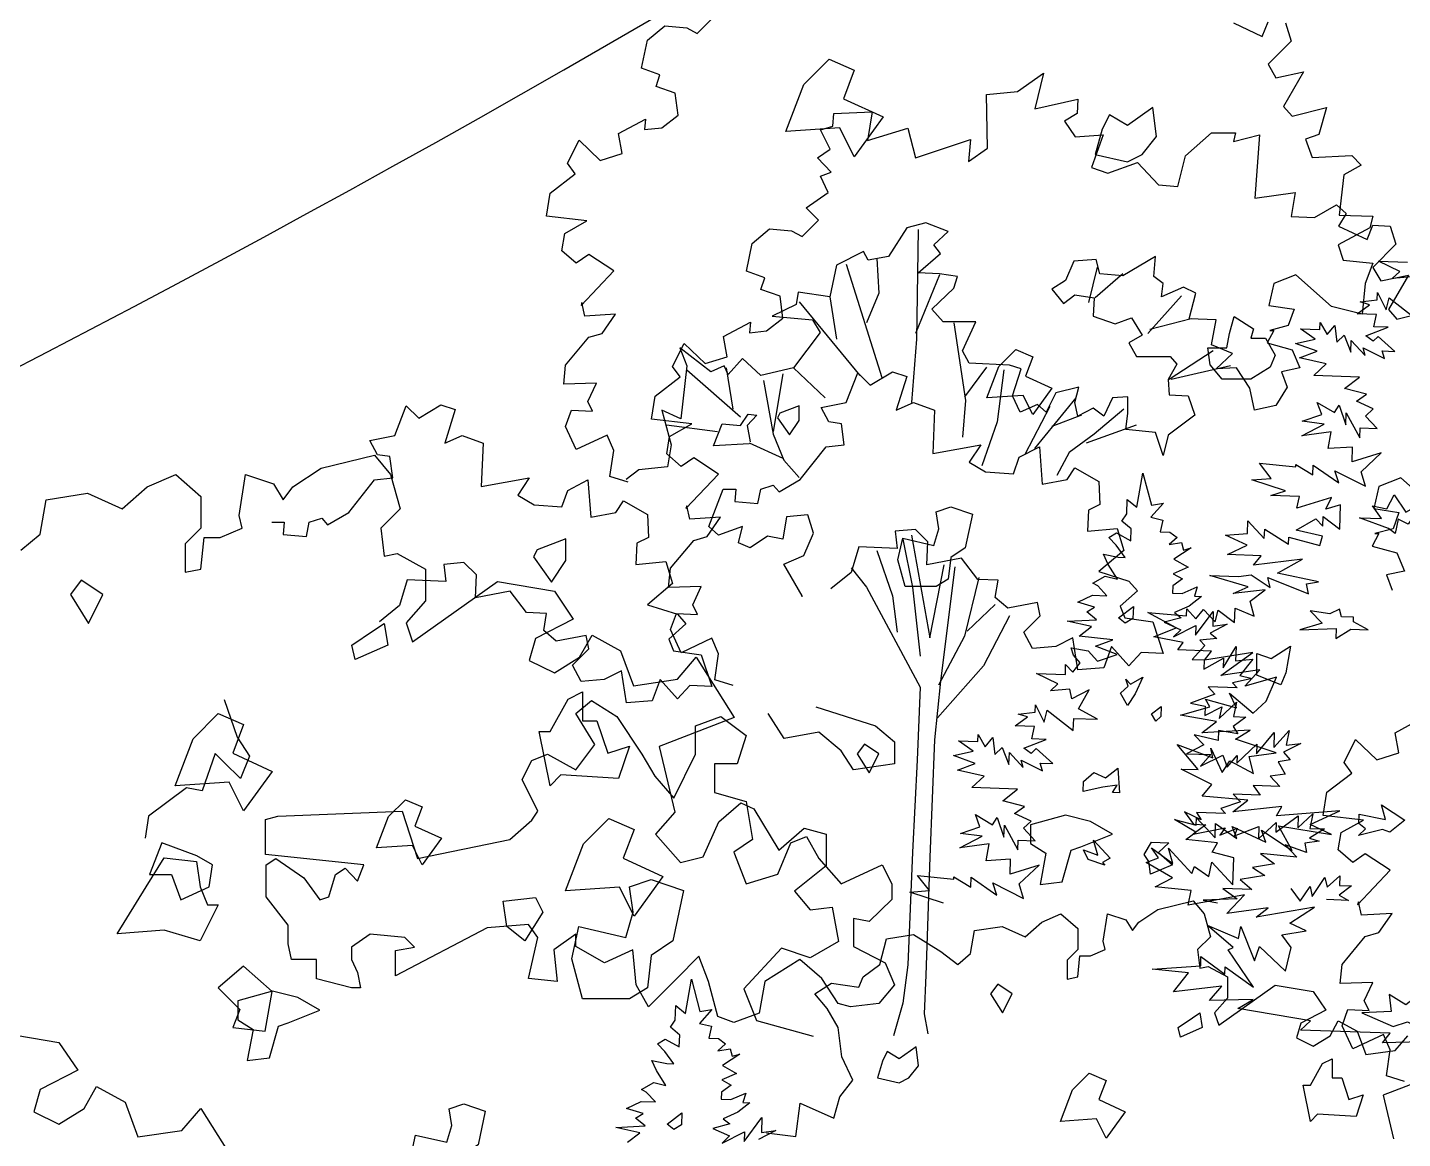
# Model space of a CAD drawing. Header units: inches. Extents: x -11 to 128, y 7 to 56.
# Drawn here: x 37.2 to 37.877, y 23.328 to 23.875 of the extents above; entities that cross this region are included whole.
import ezdxf

# ---------------------------------------------------------------- set-up
doc = ezdxf.new("R2010")
doc.units = ezdxf.units.IN
doc.header["$MEASUREMENT"] = 0
doc.layers.add('CAY', color=94, linetype='Continuous')
doc.layers.add('CAY-3', color=61, linetype='Continuous')
picture_1 = doc.add_image_def('image1.jpg', size_in_pixel=(1680, 1093))

# ---------------------------------------------------------------- blocks, each defined once
blk = doc.blocks.new('A$C76451831')
at = {"layer": 'CAY'}
for p, q in [((3764, 1772.8), (3822.4, 1787)), ((3822.4, 1787), (3840.1, 1765.7)), ((3732.8, 1752.2), (3764, 1772.8)), ((4659.2, 1730), (4666, 1767.4)), ((4666, 1767.4), (4675.2, 1732.1)), ((3545.3, 1728), (3573, 1752.2)), ((3573, 1752.2), (3604.2, 1765.7)), ((3604.2, 1765.7), (3631.9, 1741.6)), ((3673.8, 1720.9), (3680.9, 1765.7)), ((3680.9, 1765.7), (3711.5, 1755.7)), ((3711.5, 1755.7), (3722.2, 1738)), ((3722.2, 1738), (3732.8, 1752.2)), ((3840.1, 1765.7), (3850.7, 1728)), ((3455.6, 1700.3), (3462.1, 1738)), ((3462.1, 1738), (3507.5, 1745.1)), ((3507.5, 1745.1), (3545.3, 1728)), ((3631.9, 1741.6), (3631.9, 1706.7)), ((4648.1, 1722.6), (4648.6, 1738.5)), ((4648.6, 1738.5), (4659.2, 1730)), ((3677.3, 1706.7), (3673.8, 1720.9)), ((3850.7, 1728), (3829.5, 1706.7)), ((4642.8, 1714.7), (4648.1, 1722.6)), ((4688.4, 1734.4), (4674.7, 1719)), ((4675.2, 1732.1), (4688.4, 1734.4)), ((3631.9, 1706.7), (3614.8, 1689.6)), ((3653.2, 1696.7), (3677.3, 1706.7)), ((3829.5, 1706.7), (3833, 1676.1)), ((4653, 1706.2), (4642.8, 1714.7)), ((4652.5, 1693), (4653, 1706.2)), ((4674.7, 1719), (4687.7, 1715.8)), ((4687.7, 1715.8), (4685, 1702.8)), ((3434.4, 1682.6), (3455.6, 1700.3)), ((3631.9, 1661.9), (3635.5, 1696.7)), ((3635.5, 1696.7), (3653.2, 1696.7)), ((4628.6, 1696.6), (4636.9, 1701.7)), ((4636.5, 1688.1), (4628.6, 1696.6)), ((4636.9, 1701.7), (4652.5, 1693)), ((4685, 1702.8), (4695.4, 1702.4)), ((4703.4, 1696.7), (4694.9, 1688.8)), ((4694.9, 1688.8), (4708.2, 1691.1)), ((4695.4, 1702.4), (4703.4, 1696.7)), ((4708.2, 1691.1), (4710.6, 1682.8)), ((3614.8, 1689.6), (3614.8, 1658.4)), ((3833, 1676.1), (3847.2, 1679)), ((3847.2, 1679), (3878.4, 1661.9)), ((4627.6, 1667.1), (4622.5, 1678.2)), ((4622.5, 1678.2), (4638.7, 1674.9)), ((4646.4, 1674.6), (4636.5, 1688.1)), ((4718.8, 1685.3), (4699.8, 1672.8)), ((4710.6, 1682.8), (4718.8, 1685.3)), ((3614.8, 1658.4), (3631.9, 1661.9)), ((3878.4, 1661.9), (3878.4, 1627.1)), ((4637.9, 1650.9), (4627.6, 1667.1)), ((4638.7, 1674.9), (4646.4, 1674.6)), ((4715.4, 1664.1), (4699.3, 1656.9)), ((4699.8, 1672.8), (4715.4, 1664.1)), ((3864.3, 1582.3), (3957.4, 1648.4)), ((3957.4, 1648.4), (4019.9, 1637.7)), ((4611, 1646.4), (4624.4, 1654.1)), ((4616.3, 1643.5), (4611, 1646.4)), ((4624.4, 1654.1), (4637.9, 1650.9)), ((4709.5, 1651.1), (4698.8, 1643.4)), ((4699.3, 1656.9), (4709.5, 1651.1)), ((4019.9, 1637.7), (4040.5, 1607.1)), ((4594.4, 1625.7), (4610.5, 1633.3)), ((4610.5, 1633.3), (4626.4, 1632.7)), ((4626.4, 1632.7), (4616.3, 1643.5)), ((4698.8, 1643.4), (4698.5, 1635.7)), ((4698.5, 1635.7), (4708.9, 1635.3)), ((4708.9, 1635.3), (4725.5, 1642.4)), ((4730.1, 1631.8), (4716.6, 1621.4)), ((4725.5, 1642.4), (4722.4, 1632.1)), ((4722.4, 1632.1), (4730.1, 1631.8)), ((3878.4, 1627.1), (3857.2, 1602.9)), ((4612.8, 1620.1), (4594.4, 1625.7)), ((4604.5, 1614.9), (4612.8, 1620.1)), ((4716.6, 1621.4), (4700.5, 1614.3)), ((4723.6, 1589.4), (4743.1, 1615.5)), ((4743.1, 1615.5), (4742.6, 1599.2)), ((3857.2, 1602.9), (3864.3, 1582.3)), ((4040.5, 1607.1), (3999.3, 1585.8)), ((4582.8, 1604.8), (4615, 1606.4)), ((4609.3, 1598.9), (4582.8, 1604.8)), ((4615, 1606.4), (4604.5, 1614.9)), ((4708, 1608.6), (4689.3, 1603.8)), ((4689.3, 1603.8), (4707.5, 1595.4)), ((4699.6, 1587.6), (4724, 1599.9)), ((4700.5, 1614.3), (4708, 1608.6)), ((4724, 1599.9), (4723.6, 1589.4)), ((4758.5, 1601.4), (4739.6, 1591.6)), ((4742.6, 1599.2), (4758.5, 1601.4)), ((3999.3, 1585.8), (3992.2, 1561.6)), ((4047.6, 1565.2), (4061.2, 1589.4)), ((4061.2, 1589.4), (4092.4, 1572.3)), ((4595.8, 1588.5), (4609.3, 1598.9)), ((4632.8, 1584.5), (4595.8, 1588.5)), ((4707.5, 1595.4), (4699.6, 1587.6)), ((4747.1, 1585.9), (4728.4, 1583.8)), ((4739.6, 1591.6), (4747.1, 1585.9)), ((4092.4, 1572.3), (4106.6, 1533.9)), ((4587.2, 1575.6), (4605.7, 1572.3)), ((4589.7, 1567.4), (4587.2, 1575.6)), ((4605.7, 1572.3), (4616.2, 1561)), ((4614, 1577.4), (4632.8, 1584.5)), ((4637.7, 1568.4), (4614, 1577.4)), ((4733.7, 1578.2), (4720, 1562.8)), ((4728.4, 1583.8), (4733.7, 1578.2)), ((4754.1, 1553.5), (4768.1, 1577)), ((4768.1, 1577), (4767.5, 1561.2)), ((3992.2, 1561.6), (4019.9, 1548.1)), ((4019.9, 1548.1), (4047.6, 1565.2)), ((4154.9, 1541), (4175.6, 1565.2)), ((4175.6, 1565.2), (4217.4, 1499.1)), ((4580.8, 1546.4), (4581.1, 1557.2)), ((4581.1, 1557.2), (4589, 1548.8)), ((4589, 1548.8), (4597.1, 1559)), ((4597.1, 1559), (4589.7, 1567.4)), ((4616.2, 1561), (4637.7, 1568.4)), ((4720, 1562.8), (4733.1, 1562.4)), ((4732.8, 1552), (4754.5, 1564.3)), ((4733.1, 1562.4), (4732.8, 1552)), ((4754.5, 1564.3), (4754.1, 1553.5)), ((4767.5, 1561.2), (4786.6, 1563.2)), ((4786.6, 1563.2), (4772.4, 1545.1)), ((4106.6, 1533.9), (4154.9, 1541)), ((4572.7, 1536.2), (4549.1, 1547.5)), ((4549.1, 1547.5), (4580.8, 1546.4)), ((4785.9, 1541.9), (4764.4, 1537.2)), ((4772.4, 1545.1), (4785.9, 1541.9)), ((4564.3, 1528.4), (4572.7, 1536.2)), ((4585.6, 1530.3), (4564.3, 1528.4)), ((4588, 1519.4), (4585.6, 1530.3)), ((4606.9, 1529.6), (4588, 1519.4)), ((4595.3, 1508.7), (4606.9, 1529.6)), ((4745, 1524.8), (4718.3, 1514.8)), ((4769.2, 1531.6), (4737.5, 1532.7)), ((4737.5, 1532.7), (4745, 1524.8)), ((4764.4, 1537.2), (4769.2, 1531.6)), ((4547.6, 1504.9), (4547.9, 1513.1)), ((4547.9, 1513.1), (4557.6, 1494.1)), ((4718.3, 1514.8), (4734.1, 1511.6)), ((4734.1, 1511.6), (4733.7, 1501.1)), ((4733.7, 1501.1), (4752.6, 1510.9)), ((4749.5, 1497.9), (4768.7, 1515.8)), ((4752.6, 1510.9), (4749.5, 1497.9)), ((4768.7, 1515.8), (4765.4, 1500)), ((4217.4, 1499.1), (4134.9, 1467.3)), ((4525.8, 1489.8), (4539.3, 1499.8)), ((4528.9, 1502.9), (4547.6, 1504.9)), ((4539.3, 1499.8), (4528.9, 1502.9)), ((4557.6, 1494.1), (4560.8, 1507.2)), ((4560.8, 1507.2), (4589.5, 1484.9)), ((4589.5, 1484.9), (4589.9, 1498)), ((4589.9, 1498), (4616.2, 1497.1)), ((4616.2, 1497.1), (4595.3, 1508.7)), ((4779, 1499.6), (4765, 1489.2)), ((4765.4, 1500), (4779, 1499.6)), ((4484.8, 1472.7), (4485.1, 1480.4)), ((4485.1, 1480.4), (4492.8, 1466.9)), ((4547, 1489.1), (4525.8, 1489.8)), ((4543.8, 1475.6), (4547, 1489.1)), ((4722.1, 1480.2), (4732.6, 1469)), ((4748.6, 1473.9), (4722.1, 1480.2)), ((4749, 1484.7), (4748.6, 1473.9)), ((4770.2, 1481.3), (4749, 1484.7)), ((4765, 1489.2), (4770.2, 1481.3)), ((4790.7, 1459.3), (4810.1, 1482.6)), ((4809.5, 1466.3), (4826.5, 1484.8)), ((4810.1, 1482.6), (4809.5, 1466.3)), ((4826.5, 1484.8), (4823.2, 1468.6)), ((4134.9, 1467.3), (4152, 1395.3)), ((4463.6, 1473.4), (4484.8, 1472.7)), ((4479.5, 1462), (4463.6, 1473.4)), ((4492.8, 1466.9), (4501.3, 1477.1)), ((4501.3, 1477.1), (4503.4, 1458.4)), ((4503.4, 1458.4), (4511.4, 1466.3)), ((4511.4, 1466.3), (4518.8, 1447.4)), ((4535.3, 1465.5), (4559.7, 1475)), ((4543.3, 1459.7), (4535.3, 1465.5)), ((4548.9, 1465), (4543.3, 1459.7)), ((4559.7, 1475), (4543.8, 1475.6)), ((4566.9, 1448.5), (4548.9, 1465)), ((4732.6, 1469), (4713.7, 1459.2)), ((4769, 1449.1), (4791.1, 1469.7)), ((4791.1, 1469.7), (4790.7, 1459.3)), ((4839.1, 1470.7), (4820.2, 1461)), ((4823.2, 1468.6), (4839.1, 1470.7)), ((4458, 1457.3), (4479.5, 1462)), ((4481.7, 1448.7), (4458, 1457.3)), ((4518.8, 1447.4), (4519.3, 1460.6)), ((4519.3, 1460.6), (4534.6, 1444.2)), ((4534.6, 1444.2), (4532.2, 1452.4)), ((4532.2, 1452.4), (4555.8, 1440.7)), ((4555.8, 1440.7), (4553.3, 1449)), ((4553.3, 1449), (4566.9, 1448.5)), ((4713.7, 1459.2), (4740.4, 1458.3)), ((4740.4, 1458.3), (4729, 1445.5)), ((4729, 1445.5), (4753.5, 1457.8)), ((4753.5, 1457.8), (4758.5, 1444.5)), ((4758.5, 1444.5), (4769.3, 1457.3)), ((4769.3, 1457.3), (4769, 1449.1)), ((4827.6, 1452.5), (4814.4, 1450.3)), ((4814.4, 1450.3), (4822.1, 1436.9)), ((4820.2, 1461), (4827.6, 1452.5)), ((4462.4, 1441.3), (4481.7, 1448.7)), ((4491.7, 1434.8), (4462.4, 1441.3)), ((4478.1, 1422.1), (4491.7, 1434.8)), ((4822.1, 1436.9), (4805.7, 1434.7)), ((4805.7, 1434.7), (4816.2, 1423.5)), ((4528.3, 1420.4), (4478.1, 1422.1)), ((4512, 1407.8), (4528.3, 1420.4)), ((4786.8, 1424.5), (4794.5, 1413.8)), ((4816.2, 1423.5), (4786.8, 1424.5)), ((4200.3, 1384.7), (4224.5, 1405.3)), ((4224.5, 1405.3), (4238.7, 1398.8)), ((4535.8, 1401.5), (4512, 1407.8)), ((4773, 1406.4), (4751.5, 1399.4)), ((4794.5, 1413.8), (4765.1, 1414.8)), ((4765.1, 1414.8), (4773, 1406.4)), ((4152, 1395.3), (4130.8, 1371.1)), ((4238.7, 1398.8), (4266.4, 1353.4)), ((4487, 1379.2), (4482, 1392.5)), ((4482, 1392.5), (4500.7, 1381.4)), ((4500.7, 1381.4), (4505.9, 1389.4)), ((4505.9, 1389.4), (4513.4, 1367.9)), ((4525.1, 1393.7), (4535.8, 1401.5)), ((4543.4, 1385.4), (4525.1, 1393.7)), ((4711.4, 1395.4), (4721.4, 1381.9)), ((4729.7, 1386.6), (4711.4, 1395.4)), ((4724.6, 1394.9), (4729.7, 1386.6)), ((4756.7, 1393.8), (4724.6, 1394.9)), ((4751.5, 1399.4), (4756.7, 1393.8)), ((4811.7, 1373.3), (4836.3, 1391)), ((4835.9, 1377.9), (4852.3, 1393.2)), ((4836.3, 1391), (4835.9, 1377.9)), ((4852.3, 1393.2), (4849, 1377.4)), ((4183.2, 1346.3), (4200.3, 1384.7)), ((4266.4, 1353.4), (4294.1, 1377.6)), ((4294.1, 1377.6), (4318.3, 1371.1)), ((4465.5, 1371.8), (4487, 1379.2)), ((4513.4, 1367.9), (4513.8, 1381)), ((4513.8, 1381), (4528.7, 1353.7)), ((4535, 1377.5), (4543.4, 1385.4)), ((4547.7, 1363.9), (4535, 1377.5)), ((4735, 1381.4), (4721, 1371)), ((4721, 1371), (4756.1, 1378)), ((4721.4, 1381.9), (4735, 1381.4)), ((4756.1, 1378), (4750.4, 1370)), ((4750.4, 1370), (4769.3, 1377.5)), ((4766.3, 1369.4), (4793.3, 1379.4)), ((4769.3, 1377.5), (4766.3, 1369.4)), ((4792.9, 1365.8), (4812.1, 1383.7)), ((4793.3, 1379.4), (4792.9, 1365.8)), ((4812.1, 1383.7), (4811.7, 1373.3)), ((4865.3, 1376.9), (4848.6, 1366.6)), ((4849, 1377.4), (4865.3, 1376.9)), ((4130.8, 1371.1), (4158.5, 1339.9)), ((4318.3, 1371.1), (4318.3, 1336.3)), ((4464.9, 1355.9), (4489.4, 1368.7)), ((4497.2, 1360.3), (4464.9, 1355.9)), ((4489.4, 1368.7), (4465.5, 1371.8)), ((4493.9, 1341.8), (4497.2, 1360.3)), ((4528.7, 1353.7), (4529.1, 1364.6)), ((4529.1, 1364.6), (4547.7, 1363.9)), ((4822.1, 1359.3), (4834.8, 1345.7)), ((4845.4, 1350.8), (4822.1, 1359.3)), ((4859.4, 1363.5), (4843.5, 1361.3)), ((4843.5, 1361.3), (4845.4, 1350.8)), ((4848.6, 1366.6), (4859.4, 1363.5)), ((4158.5, 1339.9), (4183.2, 1346.3)), ((4520.7, 1343.6), (4493.9, 1341.8)), ((4520.1, 1327.3), (4520.7, 1343.6)), ((4834.8, 1345.7), (4795, 1349.9)), ((4795, 1349.9), (4810.5, 1338.4)), ((4318.3, 1336.3), (4283.5, 1308.6)), ((4552.2, 1337), (4520.1, 1327.3)), ((4530.1, 1316.5), (4552.2, 1337)), ((4810.5, 1338.4), (4786.3, 1334.3)), ((4786.3, 1334.3), (4799.6, 1325.7)), ((4431.5, 1309.1), (4418.5, 1325.8)), ((4418.5, 1325.8), (4458.3, 1321.7)), ((4458.3, 1321.7), (4458.4, 1324.4)), ((4458.4, 1324.4), (4477, 1312.9)), ((4477, 1312.9), (4477.4, 1323.8)), ((4477.4, 1323.8), (4505.7, 1304.2)), ((4501.2, 1317.5), (4535, 1300.5)), ((4505.7, 1304.2), (4501.2, 1317.5)), ((4535, 1300.5), (4530.1, 1316.5)), ((4799.6, 1325.7), (4772.7, 1321.2)), ((4772.7, 1321.2), (4785.5, 1310.3)), ((4838.5, 1297.6), (4849.5, 1313.5)), ((4849.5, 1313.5), (4851.8, 1302.5)), ((4851.8, 1302.5), (4865.7, 1323.4)), ((4865.7, 1323.4), (4868.1, 1312.9)), ((4868.1, 1312.9), (4882.1, 1325.5)), ((4894.8, 1314.2), (4881.4, 1304.2)), ((4882.1, 1325.5), (4881.7, 1314.6)), ((4881.7, 1314.6), (4894.8, 1314.2)), ((4283.5, 1308.6), (4300.6, 1287.9)), ((4410.2, 1307.5), (4431.5, 1309.1)), ((4446.9, 1295.4), (4410.2, 1307.5)), ((4769.3, 1300), (4732.1, 1298.6)), ((4732.1, 1298.6), (4747.8, 1295.7)), ((4753.8, 1311.4), (4769.3, 1300)), ((4785.5, 1310.3), (4753.8, 1311.4)), ((4828.1, 1311.5), (4838.5, 1297.6)), ((4891.6, 1298.4), (4867.6, 1299.3)), ((4881.4, 1304.2), (4891.6, 1298.4)), ((4300.6, 1287.9), (4324.7, 1290.9)), ((4324.7, 1290.9), (4331.8, 1253.1)), ((4554.9, 1274.6), (4575.8, 1283.7)), ((4575.8, 1283.7), (4594.3, 1267.5)), ((4622.2, 1253.8), (4626.9, 1283.7)), ((4626.9, 1283.7), (4647.3, 1277)), ((4661.5, 1274.6), (4682.3, 1288.4)), ((4682.3, 1288.4), (4721.2, 1297.8)), ((4721.2, 1297.8), (4733, 1283.7)), ((4733, 1283.7), (4740.1, 1258.5)), ((4481, 1265.2), (4511.3, 1269.9)), ((4511.3, 1269.9), (4536.5, 1258.5)), ((4536.5, 1258.5), (4554.9, 1274.6)), ((4647.3, 1277), (4654.4, 1265.2)), ((4654.4, 1265.2), (4661.5, 1274.6)), ((4331.8, 1253.1), (4300.6, 1235.4)), ((4377.3, 1228.2), (4384.3, 1256.1)), ((4384.3, 1256.1), (4414.2, 1260.8)), ((4414.2, 1260.8), (4444.1, 1242.4)), ((4476.7, 1240), (4481, 1265.2)), ((4594.3, 1267.5), (4594.3, 1244.3)), ((4624.5, 1244.3), (4622.2, 1253.8)), ((4740.1, 1258.5), (4725.9, 1244.3)), ((4269.3, 1246.1), (4228, 1201.2)), ((4300.6, 1235.4), (4269.3, 1246.1)), ((4444.1, 1242.4), (4462.6, 1228.2)), ((4462.6, 1228.2), (4476.7, 1240)), ((4594.3, 1244.3), (4582.9, 1232.9)), ((4594.3, 1214.4), (4596.6, 1237.6)), ((4596.6, 1237.6), (4608.4, 1237.6)), ((4608.4, 1237.6), (4624.5, 1244.3)), ((4725.9, 1244.3), (4728.3, 1223.9)), ((4358.8, 1214.4), (4377.3, 1228.2)), ((4582.9, 1232.9), (4582.9, 1212.1)), ((4728.3, 1223.9), (4737.7, 1225.8)), ((4737.7, 1225.8), (4758.6, 1214.4)), ((4354.1, 1203), (4358.8, 1214.4)), ((4582.9, 1212.1), (4594.3, 1214.4)), ((4758.6, 1214.4), (4758.6, 1191.2)), ((4228, 1201.2), (4241.6, 1166.4)), ((4305.7, 1196), (4324.2, 1207.4)), ((4319.5, 1179.8), (4305.7, 1196)), ((4324.2, 1207.4), (4354.1, 1203)), ((4749.1, 1161.4), (4811.2, 1205.4)), ((4811.2, 1205.4), (4852.9, 1198.3)), ((4852.9, 1198.3), (4866.7, 1177.9)), ((4331.3, 1159), (4319.5, 1179.8)), ((4758.6, 1191.2), (4744.4, 1175.1)), ((4866.7, 1177.9), (4839.1, 1163.7)), ((4241.6, 1166.4), (4304.1, 1149.3)), ((4744.4, 1175.1), (4749.1, 1161.4)), ((4839.1, 1163.7), (4834.4, 1147.6)), ((4871.4, 1149.9), (4880.4, 1166.1)), ((4880.4, 1166.1), (4901.2, 1154.7)), ((4335.6, 1126.7), (4331.3, 1159)), ((4834.4, 1147.6), (4852.9, 1138.5)), ((4852.9, 1138.5), (4871.4, 1149.9)), ((4901.2, 1154.7), (4910.7, 1129.1)), ((4942.9, 1133.8), (4956.7, 1149.9)), ((4910.7, 1129.1), (4942.9, 1133.8)), ((4347.4, 1101.2), (4335.6, 1126.7)), ((4984.6, 1105.9), (4929.6, 1084.7)), ((4333.2, 1082.7), (4347.4, 1101.2)), ((4284.9, 1039.1), (4289.6, 1076)), ((4289.6, 1076), (4326.6, 1059.5)), ((4326.6, 1059.5), (4333.2, 1082.7)), ((4929.6, 1084.7), (4941, 1036.7)), ((4252.7, 1043.4), (4284.9, 1039.1))]:
    blk.add_line(p, q, dxfattribs=at)
for points in [[(4216, 1534.3), (4196, 1540.6), (4200.2, 1569.1), (4192.8, 1586), (4159, 1570.1), (4147.4, 1595.5), (4153.8, 1613.4), (4177, 1612.3), (4171.7, 1622.9), (4181.2, 1642.9), (4145.3, 1641.9), (4147.4, 1663), (4172.8, 1693.5), (4187.5, 1697.8), (4202.3, 1718.9), (4168.5, 1716.7), (4165.4, 1731.5), (4164.3, 1728.3), (4200.2, 1766.3), (4172.8, 1784.2), (4159, 1774.7), (4143.2, 1788.5), (4146.4, 1807.4), (4170.6, 1821.2), (4126.4, 1826.4), (4130.6, 1851.7), (4158, 1872.8), (4149.6, 1884.4), (4162.2, 1909.7), (4185.4, 1887.6), (4209.7, 1895), (4205.5, 1917.1), (4235, 1933), (4233.9, 1921.4), (4252.9, 1923.5), (4270.8, 1937.2), (4267.7, 1961.4), (4246.6, 1968.8), (4250.8, 1981.5), (4230.8, 1988.9), (4237.1, 2019.4), (4256.1, 2035.3), (4280.3, 2033.1), (4291.9, 2026.8), (4309.9, 2044.7), (4296.2, 2058.5), (4320.4, 2075.3), (4312, 2093.3), (4323.6, 2097.5), (4308.8, 2113.3), (4322.5, 2122.8), (4312, 2143.9), (4325.7, 2148.1), (4326.7, 2161.8), (4368.9, 2163.9), (4363.7, 2132.3), (4408, 2146), (4416.4, 2113.3), (4476.5, 2133.3), (4474.4, 2109.1), (4495.5, 2123.9), (4494.4, 2182.9), (4528.2, 2186.1), (4556.7, 2206.1), (4547.2, 2167.1), (4594.6, 2177.6), (4593.6, 2161.8), (4579.9, 2153.4), (4591.5, 2136.5), (4622.1, 2138.6), (4609.4, 2102.8), (4627.3, 2096.4), (4660, 2108), (4683.2, 2083.8), (4704.3, 2081.7), (4712.8, 2115.4), (4741.2, 2140.7), (4767.6, 2140.7), (4765.5, 2131.2), (4794, 2138.6), (4788.7, 2069), (4833, 2075.3), (4828.8, 2049), (4854.1, 2047.9), (4878.3, 2061.6), (4888.9, 2052.1), (4880.5, 2038.4), (4912.1, 2023.7), (4918.4, 2039.5), (4937.4, 2038.4), (4943.7, 2018.4), (4918.4, 1993.1), (4926.9, 1978.3), (4957.4, 1984.6), (4935.3, 1946.7), (4944.8, 1936.1), (4982.8, 1945.6)], [(4988, 1727.3), (4949, 1762.1), (4924.8, 1752.6), (4919.5, 1728.3), (4946.9, 1724.1), (4940.6, 1706.2), (4920.5, 1700.9), (4924.8, 1700.9), (4917.4, 1687.2), (4944.8, 1679.8), (4953.2, 1659.8), (4933.2, 1655.6), (4939.5, 1638.7)], [(4953.2, 1099.5), (4933.2, 1105.8), (4937.4, 1134.3), (4930, 1151.2), (4896.3, 1135.4), (4884.7, 1160.7), (4891, 1178.6), (4914.2, 1177.5), (4908.9, 1188.1), (4918.4, 1208.1), (4882.5, 1207.1), (4884.7, 1228.2), (4910, 1258.8), (4924.7, 1263), (4939.5, 1284.1), (4905.7, 1282), (4902.6, 1296.7), (4901.5, 1293.6), (4937.4, 1331.5), (4910, 1349.5), (4896.3, 1340), (4880.4, 1353.7), (4883.6, 1372.7), (4907.9, 1386.4), (4863.6, 1391.6), (4867.8, 1417), (4895.2, 1438.1), (4886.8, 1449.7), (4899.4, 1475), (4922.6, 1452.8), (4946.9, 1460.2), (4942.7, 1482.3), (4972.2, 1498.2)], [(4680, 1494.9), (4675.3, 1503.2), (4686, 1511), (4685.6, 1500.1), (4680, 1494.9)], [(530, 749.3), (509.9, 755.6), (514.2, 784.1), (506.8, 800.9), (473, 785.1), (461.4, 810.4), (467.7, 828.4), (490.9, 827.3), (485.7, 837.9), (495.2, 857.9), (459.3, 856.8), (461.4, 877.9), (486.7, 908.5), (501.5, 912.7), (516.3, 933.8), (482.5, 931.7), (479.3, 946.5), (478.3, 943.3), (514.2, 981.3), (486.7, 999.2), (473, 989.7), (457.2, 1003.4), (460.4, 1022.4), (484.6, 1036.1), (440.3, 1041.4), (444.5, 1066.7), (472, 1087.8), (463.5, 1099.4), (476.2, 1124.7), (499.4, 1102.6), (523.6, 1110), (519.4, 1132.1), (549, 1147.9), (547.9, 1136.3), (566.9, 1138.4), (584.8, 1152.1), (581.7, 1176.4), (560.6, 1183.8), (564.8, 1196.4), (544.7, 1203.8), (551.1, 1234.4), (570.1, 1250.2), (594.3, 1248.1), (605.9, 1241.8), (623.8, 1259.7)], [(1194.4, 1253.4), (1226.1, 1238.6), (1232.4, 1254.5)], [(1251.4, 1253.4), (1257.7, 1233.4), (1232.4, 1208), (1240.8, 1193.3), (1271.4, 1199.6), (1249.3, 1161.6), (1258.8, 1151.1), (1296.7, 1160.6), (1288.3, 1131.1), (1273.5, 1125.8), (1280.9, 1105.7), (1324.2, 1107.9), (1334.7, 1097.3), (1315.7, 1086.8), (1310.4, 1042.5), (1347.4, 1041.4), (1344.2, 1028.7), (1309.4, 1009.8), (1314.7, 992.9), (1347.4, 989.7), (1338.9, 967.6), (1335.8, 933.8), (1302, 942.3), (1263, 977.1), (1238.7, 967.6), (1233.4, 943.3), (1260.9, 939.1), (1254.5, 921.2), (1234.5, 915.9), (1238.7, 915.9), (1231.3, 902.2), (1258.8, 894.8), (1267.2, 874.8), (1247.2, 870.5), (1253.5, 853.7)], [(1446.1, 136.4), (1358.1, 134.1), (1366.6, 144.6), (1267.9, 148.1), (1279.1, 158.1), (1199.4, 171.8), (1216.1, 181.6), (1168, 180.6), (1181.7, 196.4), (1128.5, 190.1), (1145, 210.9), (1105.3, 215), (1158.5, 218.6), (1158.8, 229), (1184.9, 209.5), (1185.2, 217.6), (1216.5, 195.2), (1188.5, 236.1), (1194, 238.6), (1165.5, 263.2), (1199.8, 248.8), (1202.6, 261.9), (1217.6, 224.2), (1223.1, 239.9), (1251.6, 212.6), (1257.9, 238.7), (1247.6, 252.6), (1274.4, 257.1), (1256.2, 265.5), (1283.5, 283.1), (1219.2, 272.2), (1232.7, 282.1), (1187.2, 276), (1206.5, 296.7), (1144.9, 285.2), (1148.2, 301.4), (1108.5, 305.5), (1127.4, 315.3), (1098.5, 332.2), (1112.3, 337.1), (1104.5, 348.3), (1127.9, 331.1), (1123.1, 347.6), (1148.9, 320), (1151.8, 327.6), (1167.3, 316.6), (1170.6, 332.4), (1193.7, 307.5), (1194.8, 337), (1171, 343.2), (1176.8, 353.5), (1142, 357.4), (1153.2, 365.2), (1129.6, 379.1), (1153.4, 372.9), (1153.7, 381), (1174.2, 359), (1174.8, 374.8), (1198.2, 358.2), (1193.2, 371.5), (1229.8, 354.3), (1225.3, 367.6), (1258.9, 345.2), (1244, 372.4), (1302.2, 362.7), (1278.5, 373.9), (1311.2, 388.7), (1241.7, 383.4), (1247.5, 393.6), (1193.8, 387.8), (1210.1, 400.4), (1160, 404.8), (1170.8, 417.6), (1137, 434.6), (1155.6, 434), (1132.5, 461.5), (1171.9, 447), (1169.5, 457.5), (1182.2, 430.8), (1190.3, 443.7), (1216.6, 429.6), (1211.8, 448.3), (1241.4, 452.3), (1196.6, 467.5), (1212.8, 477.3), (1159.7, 474.2), (1176, 486.8), (1136.3, 493.6), (1168.4, 502.9), (1163.7, 511.2), (1197.8, 501.9), (1190.2, 518), (1216.2, 495.8), (1230.2, 508.9), (1241.6, 535.3), (1206.8, 525.6), (1223.3, 543.6), (1180.5, 537.4), (1215.8, 562.4), (1162.5, 553.9), (1170.5, 564), (1133.4, 565.3), (1139.1, 573.3), (1107.2, 579.8), (1131.5, 589.4), (1100.4, 606.4), (1142.9, 602.6), (1143.1, 610.3), (1153.2, 599.5), (1161.7, 609.7), (1174.4, 596.1), (1177.5, 609.1), (1195.6, 595.3), (1196.2, 611.2), (1217.2, 602.3), (1212.8, 618.8), (1229.1, 631.3), (1194, 627.1), (1210.6, 634.7), (1168.4, 647.1), (1200.1, 646), (1213.8, 647.7), (1234.6, 633.9), (1232.3, 644.8), (1276.9, 627), (1274.6, 637.9), (1287.8, 640.2), (1242.8, 649.4), (1270.1, 664.8), (1216.4, 658.5), (1224.9, 668.7), (1187.8, 670), (1209.5, 680.1), (1185.8, 691.3), (1209.9, 693.2), (1210.4, 706.8), (1228.3, 687.6), (1228.7, 698), (1254.8, 681.2), (1255.1, 688.9), (1289.2, 680), (1292.3, 690.3), (1263.1, 696.8), (1284.8, 709.2), (1292.7, 701.2), (1293, 711.6), (1311.1, 697.8), (1312.1, 724.6), (1296, 719.7), (1301.9, 732.6), (1263.9, 720.8), (1267.1, 733.8), (1235.4, 734.9), (1251.4, 739.8), (1214.7, 752), (1236, 753.5), (1223, 770.3), (1262.8, 766.2), (1262.9, 768.9), (1281.5, 757.4), (1281.9, 768.2), (1310.2, 748.6), (1305.7, 761.9), (1339.5, 744.9), (1334.6, 760.9), (1356.7, 781.5), (1324.6, 771.7), (1325.2, 788), (1298.4, 786.2), (1301.7, 804.7), (1269.4, 800.4), (1293.9, 813.1), (1270, 816.2), (1291.5, 823.6), (1286.5, 837), (1305.2, 825.9), (1310.4, 833.9), (1317.9, 812.3), (1318.3, 825.4), (1333.2, 798.2), (1333.6, 809), (1352.2, 808.4), (1339.5, 822), (1347.9, 829.8), (1329.6, 838.2), (1340.3, 846), (1316.5, 852.2), (1332.8, 864.8), (1282.6, 866.6), (1296.2, 879.2), (1266.9, 885.7), (1286.2, 893.2), (1262.5, 901.7), (1284, 906.4), (1268.1, 917.8), (1289.3, 917.1), (1289.6, 924.8), (1297.3, 911.4), (1305.8, 921.5), (1307.9, 902.9), (1315.9, 910.7), (1323.4, 891.9), (1323.8, 905), (1339.1, 888.6), (1336.7, 896.9), (1360.3, 885.2), (1357.8, 893.4), (1371.4, 892.9), (1353.4, 909.4), (1347.8, 904.2), (1339.8, 909.9), (1364.2, 919.5), (1348.4, 920), (1351.5, 933.5), (1330.3, 934.3), (1343.8, 944.2), (1333.4, 947.3), (1352.1, 949.4), (1352.4, 957.5), (1362.1, 938.6), (1365.3, 951.6), (1394, 929.3)], [(1390.1, 974.8), (1368.8, 972.8), (1377.2, 980.7), (1353.6, 991.9), (1385.3, 990.8)], [(4100.3, 1032.9), (4113.8, 1043.3), (4087.3, 1049.2), (4119.5, 1050.8), (4109, 1059.4), (4117.3, 1064.5), (4098.9, 1070.1), (4115, 1077.7), (4130.9, 1077.2), (4120.8, 1088), (4115.5, 1090.9), (4128.9, 1098.6), (4142.4, 1095.4), (4132.1, 1111.6), (4127, 1122.6), (4143.2, 1119.4), (4150.9, 1119.1), (4141, 1132.6), (4133.1, 1141), (4141.4, 1146.2), (4157, 1137.5), (4157.5, 1150.6), (4147.3, 1159.1), (4152.6, 1167.1), (4153.1, 1182.9), (4163.7, 1174.4), (4170.5, 1211.8), (4179.7, 1176.6), (4192.9, 1178.8), (4179.2, 1163.4), (4192.2, 1160.3), (4189.5, 1147.2), (4199.9, 1146.8), (4207.9, 1141.1), (4199.4, 1133.3), (4212.7, 1135.5), (4215.1, 1127.3), (4223.3, 1129.7), (4204.3, 1117.2), (4219.9, 1108.5), (4203.8, 1101.4), (4214, 1095.6), (4203.3, 1087.8), (4203, 1080.1), (4213.4, 1079.7), (4230, 1086.9), (4226.9, 1076.5), (4234.6, 1076.3), (4221.1, 1065.9), (4205, 1058.7), (4212.5, 1053), (4193.8, 1048.2), (4212, 1039.9), (4204.1, 1032), (4228.5, 1044.3), (4228.1, 1033.9), (4247.6, 1060), (4247.1, 1043.7), (4263, 1045.8), (4244.1, 1036.1)], [(1253.5, 853.7), (1240.8, 833.6), (1217.6, 828.4), (1212.4, 852.6), (1197.6, 874.8), (1175.4, 873.7), (1193.4, 890.6), (1170.2, 900.1), (1175.4, 927.5), (1145.9, 928.6), (1153.3, 957), (1139.6, 963.4), (1115.3, 952.8), (1117.4, 967.6), (1106.9, 975), (1109, 997.1), (1073.1, 976), (1047.8, 978.1), (1043.6, 993.9), (1019.3, 991.8), (1009.9, 970.7), (995.1, 961.2), (1007.7, 945.4), (1020.4, 954.9), (1041.5, 951.8), (1040.4, 931.7), (1064.7, 923.3), (1082.6, 929.6), (1094.2, 910.6), (1079.5, 902.2), (1087.9, 887.4), (1124.8, 887.4), (1132.2, 879), (1122.7, 862.1), (1123.8, 845.2), (1144.9, 844.2), (1152.2, 823.1), (1122.7, 800.9), (1117.4, 778.8), (1109, 804.1), (1076.3, 807.3), (1078.4, 825.2), (1078.4, 843.1), (1061.5, 842.1), (1052, 822), (1040.4, 830.5), (1023.6, 822), (1020.4, 836.8), (1024.6, 853.7), (999.3, 847.3), (988.8, 826.2), (979.3, 834.7), (960.3, 826.2), (951.8, 844.2), (961.3, 873.7), (948.7, 877.9), (904.4, 880), (897, 893.7), (911.8, 925.4), (875.9, 925.4), (863.3, 939.1), (887.5, 962.3), (891.7, 975), (871.7, 978.1), (848.5, 979.2), (872.7, 1000.3), (865.4, 1009.8), (881.2, 1024.5), (856.9, 1034), (835.8, 1028.7), (815.8, 997.1), (793.6, 992.9), (788.4, 1002.4), (758.8, 987.6), (751.5, 952.8), (716.7, 958.1), (714.5, 944.4), (688.2, 931.7), (732.5, 927.5), (740.9, 913.8), (711.4, 874.8), (675.5, 866.3), (655.5, 885.3), (639.7, 867.4), (635.4, 876.9), (620.7, 870.5), (586.9, 896.9), (594.3, 876.9), (588, 818.9), (566.9, 828.4), (577.4, 790.4), (573.2, 766.1), (541.6, 763), (527.9, 752.4)], [(848.5, 1026.6), (846.4, 906.4), (841.1, 836.8)], [(769.4, 988.7), (808.4, 864.2)], [(803.1, 995), (805.2, 957), (791.5, 924.3)], [(1044.7, 985.5), (1035.2, 946.5)], [(871.7, 977.1), (845.3, 912.7)], [(1073.1, 978.1), (1042.6, 951.8)], [(751.5, 952.8), (758.8, 906.4)], [(1137.5, 953.9), (1100.6, 912.7)], [(717.7, 947.5), (784.2, 866.3)], [(887.5, 924.3), (900.2, 838.9), (897, 798.8)], [(1148, 928.6), (1102.7, 917)], [(1172.3, 893.7), (1123.8, 862.1)], [(923.4, 875.8), (899.1, 843.1)], [(1191.3, 876.9), (1125.9, 862.1)], [(594.3, 872.7), (653.4, 821)], [(634.4, 741.9), (648.1, 741.9), (647, 728.2), (672.4, 726.1), (675.5, 741.9), (689.2, 746.1), (695.6, 738.7), (718.8, 752.4), (747.2, 788.3), (767.3, 790.4), (764.1, 813.6), (750.4, 815.7), (742, 831.5), (769.4, 836.8), (782, 869.5), (795.8, 855.8), (820, 870.5), (835.8, 865.3), (824.2, 828.4), (843.2, 836.8), (866.4, 828.4), (864.3, 780.9), (917, 790.4), (904.4, 771.4), (922.3, 760.9), (952.9, 758.7), (959.2, 776.7), (981.4, 788.3), (984.5, 747.1), (1012, 752.4), (1020.4, 765.1), (1046.8, 750.3), (1047.8, 725), (1035.2, 718.7), (1034.1, 695.5), (1066.8, 698.6), (1074.2, 674.4), (1046.8, 651.2), (1079.5, 640.6), (1089, 630.1), (1070, 613.2), (1075.2, 600.5), (1105.8, 596.3), (1117.4, 561.5), (1093.2, 562.6), (1079.5, 547.8), (1060.5, 568.9), (1052, 545.7), (1023.6, 543.6), (1018.3, 578.4), (999.3, 568.9), (974, 566.8), (964.5, 584.7), (982.4, 602.7), (979.3, 617.4), (946.6, 611.1), (932.9, 622.7), (936, 641.7), (913.9, 642.7), (895.9, 665.9), (858, 658.6), (859, 683.9), (845.3, 697.6), (823.2, 695.5), (825.3, 676.5), (783.1, 678.6), (774.7, 650.1), (752.5, 632.2)], [(637.6, 874.8), (644.9, 829.4)], [(678.7, 861.1), (689.2, 802), (700.8, 773.5), (717.7, 754.5)], [(699.8, 868.4), (689.2, 805.2)], [(711.4, 874.8), (746.2, 842.1)], [(942.4, 872.7), (935, 815.7), (918.1, 767.2)], [(993, 832.6), (965.6, 779.8)], [(1021.5, 842.1), (976.1, 786.2)], [(662.9, 791.4), (623.8, 789.3), (633.3, 813.6), (653.4, 811.5), (661.8, 824.1), (671.3, 823.1), (660.8, 811.5), (663.9, 793.6)], [(1027.8, 823.1), (995.1, 810.4)], [(1074.2, 829.4), (1041.5, 802), (1014.1, 782), (1000.4, 756.6)], [(572.2, 812.5), (628.1, 805.2)], [(1033.1, 792.5), (1087.9, 812.5)], [(662.9, 792.5), (699.8, 775.6)], [(720.9, 623.7), (720.9, 624.8), (700.8, 659.6), (723, 669.1), (733.5, 693.4), (727.2, 713.4), (704, 711.3), (699.8, 687), (682.9, 690.2), (663.9, 677.5), (651.3, 682.8), (655.5, 700.7), (629.1, 691.2), (618.6, 700.7), (634.4, 741.9)], [(831.6, 687), (842.2, 634.3), (850.6, 558.4)], [(841.1, 691.2), (861.1, 578.4), (877, 658.6)], [(803.1, 674.4), (820, 624.8), (825.3, 584.7)], [(774.7, 655.4), (791.5, 634.3), (850.6, 524.6), (847.4, 444.5), (842.2, 343.2), (836.9, 219.8), (831.6, 177.6), (821.1, 141.8)], [(888.6, 656.4), (872.7, 530.9), (866.4, 466.6), (861.1, 337.9), (856.9, 208.2), (854.8, 166), (859, 143.9)], [(914.9, 644.8), (899.1, 580.5), (870.6, 526.7)], [(932.9, 615.3), (902.3, 585.8)], [(948.7, 602.7), (920.2, 547.8), (869.6, 490.9)]]:
    blk.add_lwpolyline(points, dxfattribs=at)
for points in [[(4784.5, 1915.2), (4800.4, 1915.2), (4810.9, 1896.7), (4805.6, 1883.5), (4784.5, 1870.3), (4752.8, 1870.3), (4739.6, 1886.1), (4737, 1904.6), (4758.1, 1904.6), (4760.8, 1920.5), (4766, 1939), (4787.2, 1925.7)], [(4507.9, 1884.3), (4526.4, 1902.8), (4544.9, 1894.9), (4536.9, 1873.7), (4566, 1860.5), (4544.9, 1831.5), (4534.3, 1852.6), (4494.7, 1850)], [(4267.5, 1833.2), (4264.9, 1827.9), (4278.1, 1809.4), (4288.7, 1825.2), (4288.7, 1841.1)], [(4396.9, 1672), (4402.2, 1695.8), (4436.5, 1687.9), (4441.8, 1706.3), (4439.1, 1724.8), (4455, 1730.1), (4478.7, 1722.2), (4470.8, 1685.2), (4455, 1674.7), (4452.3, 1650.9), (4439.1, 1643), (4404.8, 1643)], [(3524.3, 1634.1), (3500.5, 1649.9), (3488.6, 1634.1), (3508.4, 1602.4)], [(4639.1, 1608.3), (4655.4, 1620.8), (4655, 1607.7), (4646.6, 1602.6)], [(3821.2, 1594.5), (3833.1, 1602.4), (3837, 1578.6), (3801.4, 1562.8), (3797.4, 1578.6)], [(4791, 1545.5), (4791, 1569.3), (4806.8, 1564), (4827.9, 1577.2), (4822.7, 1548.1), (4817.4, 1534.9)], [(4641.2, 1525.7), (4649.6, 1533.5), (4647.2, 1541.3), (4652.4, 1535.7), (4665.8, 1543.4), (4657.5, 1525.1), (4648.9, 1512.3)], [(4035, 1519.2), (4050.8, 1527.2), (4050.8, 1495.5), (4066.6, 1495.5), (4078.5, 1459.8), (4102.3, 1467.8), (4090.4, 1432.1), (4027.1, 1436.1), (4015.2, 1424.2), (4003.3, 1483.6), (4015.2, 1483.6)], [(3623.3, 1475.7), (3651, 1503.4), (3678.7, 1491.5), (3666.8, 1459.8), (3710.3, 1440), (3678.7, 1396.5), (3662.8, 1428.1), (3603.5, 1424.2)], [(4376, 1459.3), (4360.2, 1469.9), (4352.3, 1459.3), (4365.5, 1438.2)], [(4640.1, 1416.5), (4632.4, 1416.7), (4637.7, 1424.7), (4621.8, 1422.5), (4600.3, 1417.9), (4600.7, 1428.7), (4611.9, 1438.8), (4624.8, 1432.9), (4638.3, 1443.3)], [(3837.8, 1390.3), (3856.3, 1408.8), (3874.8, 1400.9), (3866.9, 1379.8), (3895.9, 1366.6), (3874.8, 1337.5), (3864.2, 1358.6), (3824.6, 1356)], [(4624.2, 1337.2), (4605.8, 1343.3), (4600.8, 1353.9), (4616.4, 1347.9), (4611.6, 1364.4), (4629.9, 1344.7), (4621.6, 1340)], [(4672.4, 1341), (4667.2, 1348.9), (4675.4, 1362.2), (4694.4, 1361.5), (4683.1, 1351), (4698.5, 1337.4), (4674.2, 1327.3)], [(3571.8, 1313.3), (3591.6, 1345), (3627.2, 1341), (3631.2, 1313.3), (3639.1, 1293.5), (3651, 1293.5), (3631.2, 1253.9), (3591.6, 1265.8), (3540.1, 1261.8)], [(4038.9, 1234.1), (4046.9, 1269.7), (4098.3, 1257.8), (4106.2, 1285.6), (4102.3, 1313.3), (4126, 1321.2), (4161.7, 1309.3), (4149.8, 1253.9), (4126, 1238), (4122.1, 1202.4), (4102.3, 1190.5), (4050.8, 1190.5)], [(3967.7, 1269.7), (3963.7, 1297.4), (3999.3, 1301.4), (4007.3, 1285.6), (3987.5, 1253.9)], [(3702.4, 1154.9), (3710.3, 1198.4), (3678.7, 1226.2), (3651, 1202.4), (3674.7, 1178.6), (3666.8, 1158.8)], [(722.8, 1185.8), (750.5, 1213.5), (778.2, 1201.7), (766.3, 1170), (809.9, 1150.2), (778.2, 1106.6), (762.4, 1138.3), (703, 1134.3)], [(4522.5, 1195.9), (4506.6, 1206.4), (4498.7, 1195.9), (4511.9, 1174.8)], [(4720.4, 1169.5), (4728.3, 1174.8), (4731, 1158.9), (4707.2, 1148.4), (4704.6, 1158.9)], [(1109.9, 1128.8), (1106, 1160.5), (1078.3, 1140.7), (1058.5, 1152.6), (1050.5, 1136.7), (1042.6, 1109), (1078.3, 1101.1), (1094.1, 1109)], [(4419.5, 1116.7), (4416.9, 1137.8), (4398.4, 1124.6), (4385.2, 1132.5), (4380, 1122), (4374.7, 1103.5), (4398.4, 1098.2), (4409, 1103.5)], [(4862.9, 1119.3), (4873.5, 1124.6), (4873.5, 1103.5), (4884.1, 1103.5), (4892, 1079.7), (4907.8, 1085), (4899.9, 1061.2), (4857.7, 1063.9), (4849.7, 1055.9), (4841.8, 1095.6), (4849.7, 1095.6)], [(4588.5, 1090.3), (4606.9, 1108.8), (4625.4, 1100.8), (4617.5, 1079.7), (4646.5, 1066.5), (4625.4, 1037.5), (4614.9, 1058.6), (4575.3, 1055.9)], [(3862.3, 1017), (3867.6, 1040.8), (3901.9, 1032.9), (3907.2, 1051.4), (3904.5, 1069.8), (3920.4, 1075.1), (3944.1, 1067.2), (3936.2, 1030.2), (3920.4, 1019.7), (3917.7, 995.9), (3904.5, 988), (3870.2, 988)], [(4143.6, 1052.7), (4159.9, 1065.3), (4159.5, 1052.2), (4151.1, 1047)], [(1364.6, 698.7), (1332.9, 710.2), (1356.9, 709.4), (1346.9, 723.3), (1362.7, 720.1), (1370.9, 735.6), (1383.8, 716.6), (1397.3, 724.3), (1391.3, 710.9), (1386.1, 703.4), (1375.4, 708.7), (1372.1, 693)], [(1313.2, 601.7), (1310.8, 609.9), (1300.2, 604.8), (1278.6, 608.3), (1291.7, 594.7), (1267.4, 587.4), (1307.3, 588.7), (1306.9, 577.9), (1323.2, 588.2), (1342.2, 587.5), (1326.2, 596.2), (1326.3, 601.2)], [(1332, 374.8), (1332.4, 385.2), (1361.2, 379.2), (1356.8, 395.2), (1382.5, 378.5), (1366.1, 365.4), (1358.1, 368.4), (1331.6, 361.7), (1339.5, 369.1)], [(1037.6, 376.9), (1009.9, 384), (971.5, 373.4), (971.5, 352.7), (988.6, 342.1), (982.2, 307.9), (1006.3, 310.8), (1016.4, 345.6), (1027, 349.2), (1061.8, 363.3)], [(1438.2, 144.9), (1433.9, 163.6), (1414.9, 167), (1434.4, 179.5), (1396.7, 175.3), (1397, 186.2), (1383.5, 175.8), (1365.4, 187.3), (1367.4, 168.6), (1335.2, 167), (1369.6, 152.2), (1385.6, 157.1), (1406.5, 146), (1419.9, 153.2)]]:
    blk.add_lwpolyline(points, close=True, dxfattribs=at)
at = {"layer": 'CAY-3'}
for p, q in [((3413.6, 1153.2), (3476.1, 1142.6)), ((3476.1, 1142.6), (3496.7, 1111.9)), ((3496.7, 1111.9), (3455.4, 1090.7)), ((3455.4, 1090.7), (3448.4, 1066.5)), ((3503.8, 1070), (3517.3, 1094.2)), ((3517.3, 1094.2), (3548.6, 1077.1)), ((3548.6, 1077.1), (3562.7, 1038.8)), ((3448.4, 1066.5), (3476.1, 1052.9)), ((3476.1, 1052.9), (3503.8, 1070)), ((3611.1, 1045.8), (3631.7, 1070)), ((3631.7, 1070), (3673.6, 1003.9)), ((3562.7, 1038.8), (3611.1, 1045.8)), ((86.7, 510.8), (100.8, 469.5)), ((472.7, 495.7), (489.8, 509.9)), ((489.8, 509.9), (517.5, 492.2)), ((736.2, 502.8), (801.7, 482.1)), ((493.3, 461.5), (472.7, 495.7)), ((517.5, 492.2), (545.2, 450.9)), ((604.1, 482.1), (631.9, 492.2)), ((631.9, 492.2), (659.6, 471.5)), ((701.4, 468), (683.7, 495.7)), ((100.8, 469.5), (114.4, 448.9)), ((604.1, 450.9), (604.1, 482.1)), ((659.6, 471.5), (649.5, 440.3)), ((739.2, 475.1), (701.4, 468)), ((763.9, 454.4), (739.2, 475.1)), ((801.7, 482.1), (822.3, 464.4)), ((472.7, 433.8), (493.3, 461.5)), ((777.5, 433.8), (763.9, 454.4)), ((822.3, 464.4), (822.3, 440.3)), ((76.8, 451.7), (62.5, 410.5)), ((86.7, 441.8), (76.8, 451.7)), ((104.4, 424.1), (86.7, 441.8)), ((114.4, 448.9), (104.4, 424.1)), ((413.7, 423.2), (424.3, 443.8)), ((424.3, 443.8), (441.4, 450.9)), ((441.4, 450.9), (472.7, 433.8)), ((545.2, 450.9), (559.3, 426.7)), ((580, 402.5), (604.1, 450.9)), ((624.8, 440.3), (624.8, 409)), ((649.5, 440.3), (624.8, 440.3)), ((822.3, 440.3), (777.5, 433.8)), ((430.8, 388.4), (413.7, 423.2)), ((559.3, 426.7), (580, 402.5)), ((45.4, 414.1), (3.5, 382.8)), ((62.5, 410.5), (45.4, 414.1)), ((624.8, 409), (659.6, 399)), ((659.6, 399), (666.6, 357.1)), ((3.5, 382.8), (0, 358.6)), ((132.1, 379.3), (145.6, 382.8)), ((132.1, 340.9), (132.1, 379.3)), ((145.6, 382.8), (281.8, 388.3)), ((281.8, 388.3), (298.9, 336.4)), ((400.1, 357.1), (424.3, 378.3)), ((424.3, 378.3), (430.8, 388.4)), ((298.9, 336.4), (400.1, 357.1)), ((666.6, 357.1), (646, 343.5)), ((694.4, 319.3), (708.5, 353.5)), ((708.5, 353.5), (725.6, 360.6)), ((725.6, 360.6), (739.2, 336.4)), ((240, 329.4), (132.1, 340.9)), ((132.7, 329.4), (143.3, 336.4)), ((143.3, 336.4), (173.9, 315.2)), ((646, 343.5), (659.6, 308.7)), ((739.2, 336.4), (763.9, 308.7)), ((132.7, 294.5), (132.7, 329.4)), ((201.6, 294.5), (208.7, 318.7)), ((208.7, 318.7), (219.3, 325.8)), ((219.3, 325.8), (232.9, 311.7)), ((232.9, 311.7), (240, 329.4)), ((659.6, 308.7), (694.4, 319.3)), ((763.9, 308.7), (808.7, 329.4)), ((808.7, 329.4), (819.4, 308.7)), ((173.9, 315.2), (191.6, 291)), ((819.4, 308.7), (819.4, 291.6)), ((156.8, 263.3), (132.7, 294.5)), ((191.6, 291), (201.6, 294.5)), ((819.4, 291.6), (794.6, 267.4)), ((156.8, 242.6), (156.8, 263.3)), ((375.4, 260.4), (274.7, 207.8)), ((420.8, 263.9), (375.4, 260.4)), ((430.8, 249.7), (420.8, 263.9)), ((794.6, 267.4), (777.5, 270.4)), ((777.5, 270.4), (777.5, 239.7)), ((160.4, 225.5), (156.8, 242.6)), ((247, 253.3), (226.4, 239.1)), ((284.8, 249.7), (247, 253.3)), ((295.4, 239.1), (284.8, 249.7)), ((420.8, 204.9), (430.8, 249.7)), ((472.7, 253.3), (448.5, 236.2)), ((472.7, 239.7), (472.7, 253.3)), ((226.4, 239.1), (226.4, 225.5)), ((274.7, 235.6), (295.4, 239.1)), ((274.7, 207.8), (274.7, 235.6)), ((448.5, 236.2), (452, 201.4)), ((503.9, 222), (472.7, 239.7)), ((535.2, 236.2), (503.9, 222)), ((538.7, 197.8), (535.2, 236.2)), ((607.7, 229.1), (583.5, 204.9)), ((618.3, 201.4), (607.7, 229.1)), ((777.5, 239.7), (812.3, 222)), ((188.1, 225.5), (160.4, 225.5)), ((188.1, 204.3), (188.1, 225.5)), ((226.4, 225.5), (232.9, 211.4)), ((232.9, 211.4), (236.4, 194.3)), ((718.5, 225.5), (680.2, 201.4)), ((742.7, 204.9), (718.5, 225.5)), ((812.3, 222), (822.3, 197.8)), ((226.4, 194.3), (188.1, 204.3)), ((452, 201.4), (420.8, 204.9)), ((552.3, 173.6), (538.7, 197.8)), ((583.5, 204.9), (552.3, 173.6)), ((628.3, 163), (618.3, 201.4)), ((680.2, 201.4), (673.7, 166.6)), ((760.4, 177.2), (742.7, 204.9)), ((822.3, 197.8), (805.2, 177.2)), ((236.4, 194.3), (226.4, 194.3)), ((673.7, 166.6), (646, 156.5)), ((774, 173.6), (760.4, 177.2)), ((805.2, 177.2), (774, 173.6)), ((646, 156.5), (628.3, 163))]:
    blk.add_line(p, q, dxfattribs=at)
blk.add_lwpolyline([(138.9, 705.6), (152.6, 705.6), (151.5, 691.9), (176.9, 689.8), (180, 705.6), (193.7, 709.9), (200.1, 702.5), (223.3, 716.2), (251.7, 752), (271.8, 754.2), (268.6, 777.4), (254.9, 779.5), (246.5, 795.3), (273.9, 800.6), (286.5, 833.3), (300.3, 819.5), (324.5, 834.3), (340.3, 829), (328.7, 792.1), (347.7, 800.6), (370.9, 792.1), (368.8, 744.7), (421.5, 754.2), (408.9, 735.2), (426.8, 724.6), (457.4, 722.5), (463.7, 740.4), (485.9, 752), (489, 710.9), (516.5, 716.2), (524.9, 728.8), (551.3, 714.1), (552.3, 688.8), (539.7, 682.4), (538.6, 659.2), (571.3, 662.4), (578.7, 638.1), (551.3, 614.9), (584, 604.4), (593.5, 593.8), (574.5, 577), (579.7, 564.3), (610.3, 560.1), (621.9, 525.3), (597.7, 526.3), (584, 511.6), (565, 532.7), (556.5, 509.5), (528.1, 507.4), (522.8, 542.2), (503.8, 532.7), (478.5, 530.6), (469, 548.5), (486.9, 566.4), (483.8, 581.2), (451.1, 574.9), (437.4, 586.5), (440.5, 605.4), (418.4, 606.5), (400.5, 629.7), (362.5, 622.3), (363.5, 647.6), (349.8, 661.3), (327.7, 659.2), (329.8, 640.3), (287.6, 642.4), (279.2, 613.9), (257, 596)], dxfattribs=at)
for points in [[(430.1, 675.3), (426.1, 667.3), (445.9, 639.6), (461.7, 663.4), (461.7, 687.1)], [(481.1, 352.5), (508.8, 380.2), (536.5, 368.3), (524.6, 336.6), (568.2, 316.8), (536.5, 273.3), (520.7, 305), (461.3, 301)], [(56.6, 339.4), (18.3, 353.5), (4.7, 318.7), (28.9, 318.7), (38.9, 291), (70.2, 305.2), (73.7, 329.4)], [(167.4, 183.7), (139.7, 190.7), (101.4, 180.1), (101.4, 159.5), (118.5, 148.9), (112, 114.6), (136.2, 117.6), (146.2, 152.4), (156.8, 155.9), (191.6, 170.1)]]:
    blk.add_lwpolyline(points, close=True, dxfattribs=at)

msp = doc.modelspace()

# ---------------------------------------------------------------- linework, layer by layer
msp.add_arc((33.915, 30.05035), 7.14061, 251.340801, 300.388716)
msp.add_ellipse((34.57924, 24.40774), major_axis=(-2.94879, -0.28946), ratio=0.197364, start_param=4.992809, end_param=11.258681)

# ---------------------------------------------------------------- block references
at = {"layer": 'CAY', "xscale": 0.0004489089019145984, "yscale": 0.0004489089019145984, "zscale": 0.0004489089019145984}
for p in [(37.25799, 23.31472), (35.655, 22.86225)]:
    msp.add_blockref('A$C76451831', p, dxfattribs=at)

# ---------------------------------------------------------------- pictures from other files: only their frames are drawn
image = msp.add_image(picture_1, insert=(12.49661, 7.37723), size_in_units=(74.4025, 48.40591))
image.dxf.flags = 6

doc.saveas('drawing.dxf')
